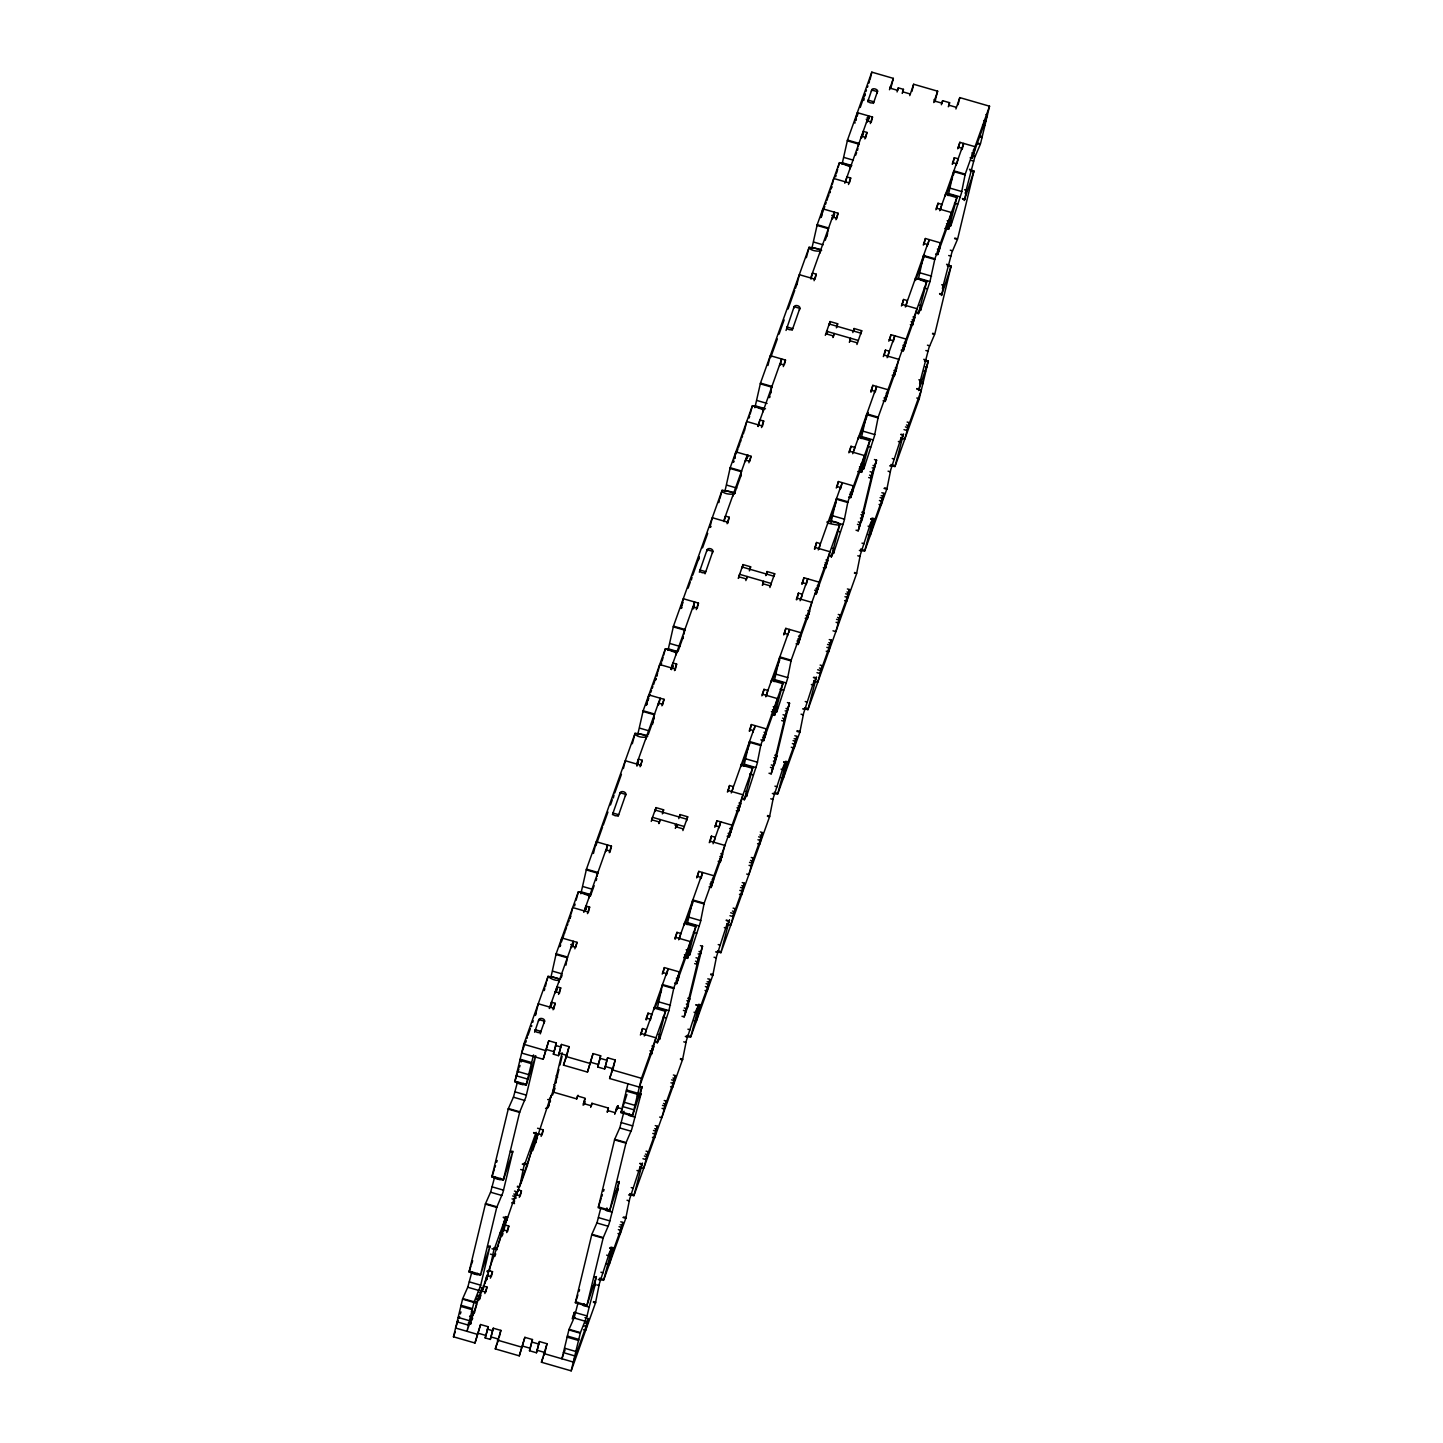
<?xml version="1.0" encoding="UTF-8"?>
<svg xmlns="http://www.w3.org/2000/svg" width="1443" height="1443" viewBox="0 0 1443 1443"><rect width="100%" height="100%" fill="white"/><g stroke="black" fill="none" stroke-linecap="round" stroke-linejoin="round"><path stroke-width="1.5" d="M531.313 1063.87L533.549 1054.923M781.042 769.155L783.17 769.768L783.964 764.97L773.322 797.817L769.534 816.864L720.887 952.723L729.455 920.021M831.258 557.034L839.592 525.27C839.573 518.578 811.219 521.59 839.592 525.27M462.662 1298.736L453.463 1336.795L474.981 1343.018L480.573 1324.53L488.167 1326.73L487.103 1331.113M580.375 1332.791L571.175 1370.85L541.432 1362.246L547.023 1343.74L539.429 1341.557L536.453 1352.758L529.491 1350.738L532.467 1339.537L524.873 1337.336L519.282 1355.843L495.292 1348.898L500.883 1330.392L493.29 1328.209L490.313 1339.411L485.191 1337.932L488.167 1326.73M627.976 1083.801L621.049 1112.643L622.42 1108.386M978.354 143.254L980.482 143.867L989.537 106.205L959.793 97.601L955.915 108.965M982.196 136.652L979.923 135.931M606.655 1255.121L609.144 1255.843L609.992 1251.063L599.404 1283.494L595.508 1302.867L571.175 1370.85M694.029 1012.192L696.157 1012.806L697.005 1008.044L686.417 1040.475L682.665 1059.198L680.537 1058.549M487.211 1270.814L489.321 1271.517L489.935 1268.307M490.151 1267.261L493.65 1250.828L505.826 1216.918M550.883 977.47L556.15 953.787L578.372 891.72L589.754 895.021L589.015 897.853M527.795 1164.05L536.147 1132.304L523.719 1166.954L519.642 1186.813L517.496 1186.2M565.981 965.114L566.377 963.022M566.576 961.994L567.55 957.07L556.15 953.787M580.862 893.776L586.453 869.155L635.082 733.315C662.445 736.489 636.381 740.331 635.082 733.315M596.266 880.501L596.681 878.408M597.077 876.316L597.835 872.456L586.453 869.155M637.572 735.353L643.163 710.75L665.385 648.701L676.785 651.983L676.027 654.833M652.597 724.17L652.994 722.095M653.589 718.957L654.563 714.051L643.163 710.75M668.037 650.288L673.466 626.136L722.113 490.277C750.126 493.885 722.51 496.879 722.113 490.277M683.098 638.509L683.297 637.463M683.892 634.343L684.866 629.437L673.466 626.136M724.909 491.414L730.194 467.73L752.398 405.663L763.798 408.964L763.058 411.796M740.403 476.966L741.576 471.013L730.194 467.73M754.887 407.72L760.479 383.098L809.126 247.258C836.092 250.92 810.695 253.734 809.126 247.258M769.714 397.565L769.913 396.518M770.508 393.398L771.879 386.399L760.479 383.098M673.863 987.824L668.921 1010.623L657.539 1007.322L662.481 984.541L673.863 987.824L696.085 925.775L684.685 922.474L683.946 925.324M622.943 1217.477L625.793 1218.307L629.689 1198.88L640.277 1166.449L639.447 1171.211L636.958 1170.489M811.778 248.845L817.207 224.693L839.429 162.644L850.811 165.927L850.071 168.777M687.121 924.674L692.766 899.927L704.166 903.21L752.813 767.369L741.413 764.068L740.674 766.9M827.019 236.021L827.633 232.9M827.831 231.854L828.589 227.994L817.207 224.693M842.063 164.231L847.492 140.079L871.825 72.15L893.343 78.373L890.746 88.51M687.68 949.476L690.512 950.306L689.718 955.104L700.378 922.257L704.166 903.21M857.521 150.361L857.918 148.286M858.332 146.194L858.892 143.362L847.492 140.079M743.848 766.269L749.494 741.504L760.876 744.804L783.098 682.737L771.716 679.455L770.959 682.286M686.327 1036.092L690.602 1037.337L712.806 975.27L716.612 956.24L727.254 923.376L726.46 928.192L724.314 927.578M745.111 791.269L747.24 791.9L746.446 796.698L757.088 763.852L760.876 744.804M774.133 681.655L779.797 656.89L791.179 660.191L839.826 524.332M774.332 706.349L777.543 707.268L776.749 712.084L787.391 679.238L791.179 660.191M830.861 523.232L836.507 498.484L847.907 501.767L870.129 439.718L858.729 436.417L857.99 439.267M774.043 793.271L777.615 794.299L799.837 732.25L803.625 713.203L814.267 680.356L813.473 685.154L811.345 684.541M831.763 548.142L834.252 548.863L833.459 553.661L844.119 520.815L847.907 501.767M861.164 438.618L866.81 413.852L878.192 417.153L926.839 281.313L915.439 278.012L926.604 282.251L918.253 313.979L921.265 305.826L919.137 305.213M862.066 463.528L864.555 464.249L863.762 469.047L874.404 436.201L878.192 417.153M854.581 572.492L856.691 573.178L860.443 554.401L870.995 521.933L870.201 526.749L868.055 526.136M934.92 258.748L929.977 281.529L918.578 278.228L923.52 255.447L934.92 258.748L957.142 196.681L945.742 193.398L945.003 196.23M884.884 487.86L886.994 488.564L890.746 469.787L901.28 437.319L900.486 442.135L898.358 441.504M948.177 195.599L953.823 170.833L965.223 174.134L989.537 106.205M948.718 220.4L951.568 221.212L950.775 226.028L961.417 193.164L965.223 174.134M625.955 1217.603L623.827 1216.954M712.968 974.584L710.84 973.917M682.665 1059.27L633.874 1195.742L629.599 1194.515M856.691 573.214L854.418 573.214M886.994 488.6L864.628 551.28L861.074 550.252M548.069 976.334C555.753 983.567 569.66 979.635 548.069 976.334L523.755 1044.263L514.7 1081.925L526.1 1085.226L535.75 1055.735L525.865 1097.131L519.787 1111.813L508.405 1108.513L513.51 1096.969L517.568 1081.709M474.044 1302.037L466.973 1331.312L473.466 1312.192L471.338 1311.579M471.915 1271.77L467.839 1287.012L462.734 1298.556L474.134 1301.857L480.573 1285.749L490.097 1245.796L480.447 1275.233L496.735 1207.412L502.922 1192.549L512.896 1151.225L503.264 1180.248L491.865 1176.947L508.333 1108.693M499.007 1242.964L505.844 1216.918M568.975 1329.508L561.904 1358.783L563.491 1354.328M653.661 1009.938L654.382 1007.16L665.782 1010.389L641.468 1078.318L632.413 1115.98L621.031 1112.679M591.937 1286.074L594.065 1286.687L596.41 1276.532L586.76 1306.023L575.36 1302.74L591.81 1234.468M614.772 1191.052L616.901 1191.665L619.263 1181.528M637.247 1095.922L639.736 1096.644L642.063 1086.489L632.683 1115.223L621.302 1111.868M665.782 1010.389L657.196 1043.073L660.227 1034.92L658.08 1034.306M660.227 1034.92L659.433 1039.718L668.921 1010.623M599.548 1278.191L603.787 1279.544L612.139 1247.672L609.144 1255.843M696.067 925.829L687.499 958.459L690.512 950.306M633.91 1195.634L642.442 1163.058L639.447 1171.211M752.813 767.369L744.227 800.053L747.24 791.9M687.265 1035.371L690.8 1036.525L699.17 1004.635L696.157 1012.806M783.098 682.792L774.512 715.421L777.543 707.268M774.296 792.333L777.813 793.488L786.182 761.615L783.17 769.768M870.111 439.772L861.525 472.402L864.555 464.249M804.346 708.657L807.918 709.685L816.485 676.983L813.473 685.154M921.265 305.826L920.472 310.642L929.977 281.529M860.587 549.098L864.826 550.468L873.195 518.578L870.201 526.749M957.142 196.681L948.556 229.365L951.568 221.212M890.89 464.484L895.129 465.836L903.498 433.964L900.486 442.135M941.666 284.776L943.812 285.389L941.467 295.526L951.135 266.053L947.564 265.007M964.501 189.755L966.648 190.368L964.285 200.505L973.953 171.014L970.399 169.985M891.359 465.62L894.931 466.666L919.245 398.737L928.3 361.075L924.729 360.047M625.811 1218.253L603.571 1280.356L599.314 1279.129M480.429 1275.269L469.047 1271.986L485.497 1203.715M460.299 1313.942L460.984 1311.94M525.486 1042.622L525.703 1041.702M527.092 1038.311L527.398 1037.03M496.951 1206.835L485.569 1203.534L490.674 1191.99L494.733 1176.748M532.683 1022.402L533.207 1020.742M535.443 1015.457L536.147 1012.535L535.245 1015.078M536.507 1011.074L538.257 1003.769L553.445 1008.152L555.176 1003.3L551.388 1002.2L550.072 1007.683M534.613 1032.214L538.87 1019.588A2.976 1.93 13.5 0 1 542.37 1018.596A2.976 1.93 13.5 0 1 544.57 1021.229L544.173 1022.889M538.473 1021.229L538.87 1019.588L544.57 1021.229L540.836 1031.655A2.273 1.479 13.5 0 1 539.826 1032.448L539.339 1032.557A3.463 2.255 13.5 0 1 536.002 1031.673L535.606 1031.348A2.273 1.479 13.5 0 1 535.137 1030.013M503.264 1180.248L519.714 1111.994M526.1 1085.226L531.349 1063.87M559.884 945.995L560.642 942.874M560.894 941.774L561.814 937.95L577.02 942.333L575.829 947.275M470.544 1324.187L471.176 1321.698M471.608 1319.804L473.466 1312.192M540.313 1033.855L540.945 1031.366L535.245 1029.707M474.549 1312.661L475.505 1308.639M475.595 1308.278L478.842 1297.203L476.695 1296.59M475.992 1299.512L478.138 1300.125L478.842 1297.203M570.057 918.542L570.761 915.602M571.121 914.14L572.709 907.557L587.896 911.958L589.628 907.088L585.84 906.006L584.523 911.489M478.138 1300.125L482.178 1287.896L480.032 1287.264M476.515 1298.772L479.365 1299.584L479.707 1298.123M480.068 1296.662L482.178 1287.896M549.296 1008.513L573.214 941.233L571.807 947.095M481.764 1291.99L486.976 1275.414L490.782 1276.514L492.514 1271.662L488.726 1270.562L487.265 1276.586M485.01 1283.657L485.533 1281.456M485.66 1280.915L486.976 1275.414M554.761 993.307L555.158 991.666L558.964 992.766L560.696 987.896L556.908 986.814L555.573 992.297M487.012 1277.686L487.085 1279.472M484.866 1293.559L487.012 1287.048L483.207 1285.947M553.048 1009.793L553.445 1008.152M485.822 1291.99L487.012 1287.048M553.733 1009.324L555.176 1003.3M490.386 1278.173L490.782 1276.514M558.567 994.407L558.964 992.766M474.981 1343.018L480.573 1324.53M523.16 1048.79L521.644 1053.047L543.163 1059.27L548.755 1040.764L556.349 1042.964L555.032 1048.448M491.323 1276.604L492.514 1271.662M559.379 993.397L560.696 987.896M501.839 1235.893L502.507 1233.152M502.904 1231.492L503.3 1229.851L507.088 1230.951L508.838 1226.099L503.138 1224.44M571.085 947.744L571.482 946.103L575.27 947.203L577.02 942.333M593.452 853.444L596.266 841.738L611.453 846.139L610.01 852.164M543.163 1059.27L548.755 1040.764M503.445 1231.582L507.485 1217.207L505.339 1216.593M504.635 1219.515L506.782 1220.129L507.485 1217.207M572.673 945.886L573.538 943.217M506.782 1220.129L516.612 1191.684L514.484 1191.07M506.691 1232.593L507.088 1230.951M514.502 1200.468L513.798 1203.39L514.52 1201.406M515.025 1198.267L516.612 1191.684M574.873 948.845L575.27 947.203M583.748 912.319L607.665 845.039L606.258 850.883M507.521 1231.582L508.838 1226.099M515.548 1198.538L515.8 1197.437L515.584 1198.448M516.197 1195.796L537.734 1133.657L541.54 1134.757L543.271 1129.887L537.572 1128.246M613.329 797.961L614.033 795.021M568.001 1051.027L569.065 1046.644L561.471 1044.443L558.495 1055.663L553.372 1054.166L556.349 1042.964M485.191 1337.932L486.976 1331.655M519.318 1197.365L521.446 1190.854L517.658 1189.754M553.372 1054.166L554.888 1049.007M587.499 913.599L587.896 911.958M520.256 1195.796L521.446 1190.854M588.311 912.589L589.628 907.088M623.394 768.542L625.27 760.732L640.458 765.133L642.207 760.263L638.401 759.162L636.832 765.746M612.445 814.664L620.093 792.766A2.976 1.93 13.5 0 1 623.592 791.756A2.976 1.93 13.5 0 1 625.793 794.408L625.396 796.049M536.02 1140.782L536.111 1142.567M536.417 1139.14L537.734 1133.657M605.519 851.55L605.916 849.891L609.722 850.991L611.453 846.139M537.842 1135.623L551.064 1095.49L548.25 1107.196A2.976 1.93 13.5 0 1 545.562 1108.35M619.696 794.408L620.093 792.766L625.793 794.408L618.145 816.305M558.495 1055.663L561.471 1044.443M490.313 1339.411L493.29 1328.209M541.143 1136.399L541.54 1134.757M609.325 852.651L609.722 850.991M542.081 1134.829L543.271 1129.887M562.103 1052.723L552.669 1091.936L576.731 1098.899L578.03 1095.237M646.374 705.158L647.258 701.496M647.438 700.757L648.845 694.913L664.033 699.314L663.365 702.056M555.808 1082.466L558.946 1069.389M559.992 1065.042L562.085 1056.33M648.033 700.649L648.466 698.827M655.825 678.354L655.338 680.356L655.825 679.274M599.729 1059.613L600.649 1055.789L593.055 1053.588L587.463 1072.077L563.473 1065.15L569.065 1046.644M656.908 676.244L657.25 674.765M657.954 671.843L658.802 668.38M659.018 667.46L659.722 664.538L674.909 668.921L676.641 664.069L672.853 662.968L671.392 669.011M499.296 1336.976L500.883 1330.392M566.901 1055.573L567.875 1051.586M640.061 766.774L640.458 765.133M640.89 765.746L641.413 763.563M641.684 762.463L642.207 760.263M680.934 608.459L683.279 598.719L698.466 603.102L697.943 605.302M658.098 704.707L658.495 703.066L662.283 704.166L664.033 699.314M658.657 704.797L660.227 698.214L636.67 764.032M691.341 580.032L692.045 577.11M661.886 705.807L662.283 704.166M670.761 669.299L694.678 602.002L693.271 607.864M662.716 704.797L663.113 703.138M698.592 559.776L699.296 556.854L692.784 575.09M674.512 670.58L674.909 668.921M675.198 670.093L675.991 666.81M676.244 665.71L676.641 664.069M699.332 572.186L707.106 549.729A2.976 1.93 13.5 0 1 710.605 548.737A2.976 1.93 13.5 0 1 712.806 551.37L712.409 553.03M709.956 527.453L712.283 517.712L727.47 522.095L729.22 517.243L725.414 516.143L724.097 521.626M692.532 608.513L692.929 606.872L696.735 607.972L698.466 603.102M706.709 551.37L707.106 549.729L712.806 551.37L705.032 573.827M693.596 608.856L694.299 605.916M576.731 1098.899L577.434 1095.958L585.028 1098.159L583.08 1105.176M696.338 609.613L696.735 607.972M697.294 608.044L697.691 606.403M733.405 462.121L733.747 460.66M734.271 458.459L735.19 454.617M735.335 454.076L735.858 451.875L751.045 456.277L749.855 461.219M587.463 1072.077L593.055 1053.588M734.92 458.171L735.227 456.89M519.282 1355.843L524.873 1337.336M744.444 431.006L745.328 427.362M745.508 426.623L746.734 421.5L761.922 425.901L763.672 421.031L759.866 419.931L758.278 426.515M651.262 821.41L652.507 817.333L684.144 826.478M655.086 811.453L656.006 807.611L663.6 809.812L663.203 811.453M727.092 523.737L727.47 522.095M727.777 523.268L728.03 522.168M728.174 521.626L729.22 517.243M614.141 1064.375L615.205 1059.992L607.611 1057.791L604.635 1069.01L597.673 1066.99L600.649 1055.789M529.491 1350.738L532.467 1339.537M597.673 1066.99L599.585 1060.172M767.965 365.44L770.309 355.681L785.497 360.083L784.433 364.466M745.111 461.688L745.508 460.046L749.314 461.129L751.045 456.277M745.851 461.02L747.258 455.176L723.683 520.995M590.674 1107.376L591.937 1103.3L608.405 1108.062L607.467 1111.886M658.856 823.61L660.118 819.534L659.198 823.376M591.287 1106.041L591.937 1103.3M662.337 813.888L663.6 809.812M662.806 813.112L663.077 812.012M748.917 462.788L749.314 461.129M757.773 426.262L781.691 358.982L780.284 364.826M604.635 1069.01L607.611 1057.791M536.453 1352.758L539.429 1341.557M761.525 427.543L761.922 425.901M762.337 426.515L762.607 425.432M762.734 424.873L763.672 421.031M786.038 330.465L794.119 306.71A2.976 1.93 13.5 0 1 797.618 305.7A2.976 1.93 13.5 0 1 799.819 308.351L799.422 309.992M796.969 284.433L799.314 274.675L814.501 279.076L816.233 274.206L812.445 273.106L810.984 279.148M779.563 365.494L779.96 363.834L783.747 364.935L785.497 360.083M793.722 308.351L794.119 306.71L799.819 308.351L792.171 330.249M651.965 1046.049L653.859 1046.59L639.357 1087.102L609.613 1078.498L615.205 1059.992M545.183 1351.424L547.023 1343.74M613.095 1068.776L614.015 1064.934M783.351 366.576L783.747 364.935M820.905 217.081L821.825 213.239M821.951 212.698L822.871 208.856L838.058 213.239L836.742 218.741M607.124 1112.12L608.405 1108.062M675.306 828.372L676.569 824.296L675.793 827.597M675.017 825.18L677.074 825.775L677.344 824.693M678.787 818.65L680.05 814.574L687.662 816.774L686.724 820.616M831.475 187.987L831.908 186.147M832.34 184.325L833.747 178.481L848.935 182.864L850.685 178.012L846.879 176.912L845.562 182.395M738.275 578.39L743.019 564.592L750.613 566.792L749.963 569.534M738.582 578.21L739.519 574.296L771.157 583.459L769.931 587.535M742.243 567.875L743.019 564.592M814.105 280.718L814.501 279.076M815.042 279.148L816.233 274.206M614.718 1114.321L617.568 1105.843M682.9 830.573L687.662 816.774M615.728 1111.218L616.666 1107.322L622.366 1108.964M616.937 1109.775L617.875 1105.879M617.496 1108.747L618.163 1106.005M855.032 122.168L854.941 123.142M855.392 120.707L857.322 112.662L872.51 117.045L871.319 121.988M832.124 218.651L832.521 217.009L836.327 218.109L838.058 213.239M856.42 118.759L855.915 120.4M745.869 580.591L747.131 576.515L746.482 579.256M832.683 218.723L834.27 212.157L810.695 277.976M833.639 217.153L834.595 214.123M860.244 107.431L863.906 97.132M749.35 570.869L750.613 566.792M863.924 100.252L863.654 98.232M865.079 94.643L864.628 96.104M619.245 1181.51L609.577 1211.002L598.196 1207.719L614.646 1139.447M835.93 219.751L836.327 218.109M572.204 1318.83L574.35 1312.318L587.048 1315.944L580.447 1332.611L569.065 1329.31L574.242 1317.513L578.066 1302.596M640.385 1035.064L642.514 1028.552L646.32 1029.653L645.003 1035.136M844.786 183.225L868.704 115.945L867.297 121.807M869.985 79.834L871.825 72.15M572.889 1318.343L574.35 1312.318M641.197 1034.036L642.514 1028.552M577.723 1303.426L577.976 1302.326M645.905 1019.678L648.033 1013.166L651.821 1014.267L650.504 1019.75M616.901 1191.665L618.271 1188.599L608.892 1224.458L603.282 1237.589L591.883 1234.288L597.077 1222.492L600.901 1207.557M639.736 1096.644L641.107 1093.56L631.727 1129.436L626.118 1142.567L614.718 1139.267L619.913 1127.47L624.043 1111.254M646.446 1019.75L648.033 1013.166M867.694 101.768L871.825 89.7A2.273 1.479 13.5 0 1 872.835 88.907L873.592 88.781A3.463 2.255 13.5 0 1 876.875 89.845L877.218 90.169A2.273 1.479 13.5 0 1 877.524 91.342L877.055 93.11M848.538 184.506L848.935 182.864M644.227 1035.984L668.145 968.704L666.738 974.548M871.428 91.342L871.825 89.7M849.62 182.395L850.685 178.012M861.056 137.843L861.453 136.201L865.259 137.301L866.99 132.449L863.203 131.349L861.615 137.933M649.693 1020.778L650.09 1019.119L646.284 1018.036M866.576 122.457L866.972 120.815L870.76 121.915L872.51 117.045M662.211 974.097L664.357 967.604L679.545 971.987L676.731 983.693L674.584 983.08M663.022 973.087L664.357 967.604M594.065 1286.687L595.436 1283.621L589.159 1307.16L583.459 1305.518L583.766 1304.238M611.976 1212.138L606.294 1210.497L606.908 1207.935M634.812 1117.116L629.112 1115.475L629.437 1114.194M868.217 120.418L869.137 117.641M869.227 118.344L867.099 117.713M864.862 138.943L865.259 137.301M873.394 103.427L877.524 91.342M865.674 137.933L866.99 132.449M870.363 123.557L870.76 121.915M666.017 975.197L666.413 973.556L662.608 972.456M674.837 938.87L676.965 932.358L680.771 933.459L679.437 938.942M586.76 1306.023L603.21 1237.769M609.577 1211.002L626.046 1142.748M675.378 938.942L676.965 932.358M762.337 585.335L763.6 581.276L762.68 585.1M587.048 1315.944L589.159 1307.16M765.818 575.631L767.081 571.554L774.675 573.737L774.007 576.479M678.679 939.79L702.597 872.492L701.19 878.354M766.287 574.837L767.081 571.554M584.938 1317.621L588.491 1318.649L586.056 1326.424L583.91 1325.81M649.999 1053.967L651.424 1054.382L652.128 1051.442L649.981 1050.829M588.491 1318.649L585.678 1330.338L583.549 1329.725M651.424 1054.382L655.97 1037.806L640.782 1033.422M825.306 335.353L830.05 321.555L837.643 323.755L836.85 327.056M829.112 325.397L830.05 321.555M696.662 877.903L698.791 871.392L713.978 875.793L711.165 887.499L709.036 886.886M595.508 1302.921L593.362 1302.307M697.474 876.893L698.791 871.392M889.465 89.737L893.343 78.373M700.45 879.003L700.847 877.362L697.059 876.262M709.271 842.676L711.417 836.164L715.205 837.265L714.014 842.189M709.956 842.189L711.417 836.164M610.948 1247.131L613.798 1247.961L609.253 1264.519L606.403 1263.707M613.798 1247.961L613.095 1250.883L610.966 1250.269M676.731 983.693L679.166 975.901L677.741 975.504M714.79 827.272L716.918 820.76L732.106 825.162L729.292 836.868L727.164 836.255M715.602 826.262L716.918 820.76M832.9 337.554L834.162 333.477L833.369 336.778M836.381 327.832L837.643 323.755M713.076 843.758L720.724 821.861L719.66 826.262M620.797 1221.824L622.943 1222.437L620.49 1230.23L618.362 1229.616M683.729 957.557L685.858 958.17L686.561 955.248L684.433 954.635M622.943 1222.437L620.129 1234.144L617.983 1233.531M685.858 958.17L690.421 941.612L675.234 937.229M718.578 828.372L718.975 826.731L715.187 825.63M727.398 792.045L729.545 785.533L733.333 786.633L732.539 789.916M728.084 791.558L729.545 785.533M897.059 91.937L898.322 87.861L903.444 89.34L902.651 92.641M897.799 90.061L898.322 87.861M731.24 792.947L755.158 725.667L754.292 729.328M646.103 1151.153L648.25 1151.767L643.686 1168.325L641.558 1167.712M902.182 93.416L903.444 89.34M749.224 731.078L751.37 724.566L766.558 728.968L763.744 740.674L760.894 739.844M648.25 1151.767L647.546 1154.689L645.4 1154.075M711.165 887.499L713.618 879.707L712.193 879.292M749.783 731.15L751.37 724.566M655.248 1125.63L657.377 1126.243L654.942 1134.036L652.795 1133.422M718.163 861.363L720.31 861.976L721.013 859.054L719.588 858.639M657.377 1126.243L654.563 1137.95L652.434 1137.337M720.31 861.976L724.855 845.418L709.667 841.016M681.998 1016.269L684.144 1016.882L686.417 1008.603L684.271 1007.99M694.66 963.617L696.789 964.231L702.543 946.229L700.414 945.616M685.01 1014.447L699.061 955.951M753.03 732.178L753.426 730.537L749.62 729.436M761.85 695.833L763.978 689.339L767.784 690.421L767.117 693.163M687.608 1007.16L702.543 946.229M762.662 694.823L763.978 689.339M664.231 1100.522L666.377 1101.135L661.814 1117.694L659.685 1117.08M666.377 1101.135L665.674 1104.057L663.527 1103.444M729.292 836.868L731.745 829.076L729.599 828.462M849.35 342.316L850.612 338.239L849.819 341.522M852.831 332.593L854.094 328.517L861.687 330.718L860.894 334M909.775 95.617L913.653 84.253L937.643 91.198L934.884 101.786M765.692 696.753L789.61 629.473L788.906 632.395M853.571 330.718L854.094 328.517M673.376 1074.999L675.504 1075.612L673.069 1083.404L670.923 1082.791M736.291 810.732L738.437 811.345L739.141 808.423L736.994 807.809M766.323 696.464L766.991 693.722M911.94 91.378L912.734 88.095M912.86 87.536L913.653 84.253M675.504 1075.612L672.691 1087.319L670.562 1086.705M738.437 811.345L742.983 794.786L727.795 790.385M783.675 634.884L785.804 628.372L800.991 632.755L798.195 644.462L796.049 643.849M682.521 1059.902L680.375 1059.27M784.361 634.397L785.804 628.372M856.944 344.516L861.687 330.718M787.463 635.984L787.86 634.325L784.072 633.224M796.283 599.639L798.43 593.127L802.218 594.227L801.695 596.428M796.843 599.711L798.43 593.127M698.683 1004.31L700.811 1004.941L696.266 1021.5L694.137 1020.886M801.803 584.253L803.931 577.741L819.119 582.142L816.323 593.831L814.898 593.416M700.811 1004.941L700.108 1007.863L697.979 1007.232M763.744 740.674L766.179 732.882L764.05 732.268M802.488 583.766L803.931 577.741M800.089 600.739L807.737 578.841L806.547 583.766M707.81 978.805L709.956 979.418L707.503 987.192L705.374 986.579M771.464 714.736L772.889 715.151L773.574 712.229L771.446 711.597M800.901 599.711L801.568 596.969M709.956 979.418L707.142 991.125L705.014 990.493M772.889 715.151L777.434 698.592L762.247 694.191M805.609 585.353L805.988 583.694L802.2 582.593M814.429 549.007L816.558 542.496L820.346 543.596L819.029 549.08M814.97 549.08L816.558 542.496M818.253 549.927L842.189 482.647L840.782 488.492M733.134 908.116L735.263 908.729L730.717 925.288L727.867 924.476M735.263 908.729L734.559 911.651L732.431 911.038M798.195 644.462L800.631 636.688L798.502 636.056M836.255 488.041L838.383 481.547L853.571 485.93L850.757 497.637L848.628 497.023M837.066 487.031L838.383 481.547M742.261 882.593L744.408 883.224L741.955 890.998L739.826 890.385M805.194 618.326L807.322 618.939L808.026 616.017L805.897 615.403M744.408 883.224L741.594 894.913L739.447 894.299M807.322 618.939L811.868 602.38L796.68 597.997M769.011 773.232L771.157 773.863L773.43 765.566L771.302 764.952M781.673 720.58L783.802 721.193L789.555 703.192L787.427 702.579M772.023 771.428L786.074 712.914M840.042 489.141L840.439 487.5L836.651 486.399M848.863 452.813L851.009 446.302L854.797 447.402L854.003 450.685M774.638 764.141L788.69 705.627M849.548 452.326L851.009 446.302M771.157 773.863L776.911 755.843L774.765 755.23M785.154 710.858L787.283 711.471L789.555 703.192M933.765 102.561L937.643 91.198M751.262 857.485L753.39 858.098L748.845 874.656L746.698 874.043M753.39 858.098L752.687 861.02L750.558 860.407M816.323 593.831L818.758 586.056L817.333 585.642M852.705 453.715L876.622 386.435L875.396 391.558M760.389 831.962L762.535 832.593L760.082 840.367L757.954 839.754M823.322 567.694L825.45 568.326L826.154 565.385L824.729 564.971M762.535 832.593L759.721 844.281L757.575 843.668M825.45 568.326L830.014 551.749L814.808 547.366M870.688 391.847L872.835 385.335L888.022 389.736L885.208 401.443L883.062 400.811M871.247 391.919L872.835 385.335M941.359 104.744L942.622 100.685L949.584 102.687L948.791 105.988M941.972 103.427L942.622 100.685M874.494 392.947L874.891 391.306L871.085 390.205M883.314 356.601L885.443 350.108L889.249 351.208L888.455 354.491M884.126 355.591L885.443 350.108M785.695 761.291L787.842 761.904L783.278 778.462L781.15 777.849M787.842 761.904L787.138 764.826L784.289 764.014M850.757 497.637L853.21 489.844L851.785 489.43M888.816 341.215L890.962 334.704L906.15 339.105L903.336 350.811L901.19 350.18M889.646 340.187L890.962 334.704M887.102 357.702L894.75 335.804L894.101 338.546M794.84 735.768L796.969 736.381L794.534 744.173L792.387 743.56M857.755 471.5L859.902 472.114L860.605 469.191L859.18 468.777M887.788 357.233L888.185 355.591M796.969 736.381L794.155 748.087L791.305 747.258M859.902 472.114L864.447 455.555L849.26 451.154M948.322 106.764L949.584 102.687M892.622 342.316L893.019 340.674L889.213 339.574M901.442 305.97L903.571 299.477L907.376 300.577L905.915 306.601M893.433 341.288L893.957 339.105M902.254 304.96L903.571 299.477M905.284 306.89L929.202 239.61L928.679 241.811M820.147 665.079L822.276 665.71L817.73 682.268L815.584 681.655M923.267 245.021L925.396 238.51L940.583 242.911L937.77 254.599L935.641 253.986M822.276 665.71L821.572 668.632L819.444 668.019M885.208 401.443L887.643 393.65L886.218 393.236M923.953 244.552L925.396 238.51M958.08 104.726L958.874 101.443M959.126 100.343L959.793 97.601M829.274 639.574L831.421 640.187L828.967 647.979L826.839 647.348M892.207 375.306L894.335 375.92L895.039 372.997L893.614 372.583M831.421 640.187L828.607 651.893L826.226 651.208M894.335 375.92L898.899 359.361L883.711 354.96M856.042 530.212L858.17 530.826L860.443 522.546L858.314 521.933M868.686 477.543L870.814 478.174L876.586 460.173L874.44 459.541M859.036 528.391L873.105 469.895M927.055 246.122L927.452 244.462L923.664 243.38M935.876 209.776L938.022 203.265L941.81 204.365L940.493 209.848M927.975 244.733L928.498 242.532M861.651 521.103L875.703 462.59M936.705 208.748L938.022 203.265M858.17 530.826L863.924 512.824L861.796 512.211M872.167 467.839L874.296 468.452L876.586 460.173M838.275 614.447L840.403 615.079L835.858 631.637L833.008 630.807M840.403 615.079L839.7 618.001L837.571 617.388M903.336 350.811L905.771 343.019L904.346 342.604M939.718 210.696L963.635 143.416L962.228 149.26M847.402 588.942L849.548 589.556L847.095 597.348L844.967 596.717M910.335 324.675L912.463 325.288L913.166 322.366L911.038 321.753M849.548 589.556L846.734 601.262L844.588 600.631M912.463 325.288L917.026 308.73L901.839 304.329M952.2 164.213L954.328 157.702L958.134 158.802L957.611 161.003M952.885 163.744L954.328 157.702M957.701 148.809L959.848 142.316L975.035 146.699L972.221 158.405L970.093 157.792M958.531 147.799L959.848 142.316M955.987 165.314L956.384 163.654L952.596 162.572M956.943 163.744L957.467 161.544M961.507 149.91L961.904 148.268L958.098 147.168M872.005 518.055L874.855 518.867L870.291 535.443L868.163 534.812M874.855 518.867L874.151 521.807L872.005 521.176M937.77 254.599L940.223 246.825L938.798 246.41M881.853 492.73L883.982 493.362L881.547 501.136L879.418 500.523M944.786 228.463L946.915 229.094L947.618 226.154L946.193 225.757M883.982 493.362L881.186 505.05L879.04 504.437M946.915 229.094L951.46 212.518L936.273 208.135M886.85 489.213L884 488.401M907.16 422.059L909.288 422.673L904.743 439.231L902.615 438.618M909.288 422.673L908.585 425.595L906.457 424.982M972.221 158.405L974.656 150.613L973.249 150.216M918.848 379.798L920.977 380.411L918.632 390.548L928.3 361.075M920.977 380.411L919.606 383.477L928.985 347.619L934.595 334.487L932.467 333.874M943.812 285.389L942.441 288.456L951.821 252.579L957.43 239.466L954.581 238.636M966.648 190.368L965.277 193.434L974.656 157.558L980.266 144.444L977.416 143.615M932.683 333.297L934.83 333.91L951.135 266.053M954.815 238.059L957.647 238.889L973.953 171.014M578.354 891.774L589.52 895.959M665.367 648.755L676.551 652.867M752.398 405.717L763.581 409.83M839.429 162.644L850.576 166.865M720.887 952.723L717.333 951.695M547.871 977.164L546.825 981.078M752.164 406.601L750.144 414.195M808.892 248.196L806.348 257.684M839.177 163.582L838.167 167.37M820.273 251.479L819.768 253.391M654.166 1008.044L665.548 1011.327M741.179 765.006L752.561 768.307M634.09 1194.876L629.833 1193.577M858.495 437.355L869.876 440.656M945.508 194.336L956.907 197.619M544.282 990.565L544.805 988.671M545.31 986.778L546.32 982.972M574.585 905.951L575.09 904.058M576.1 900.252L578.138 892.658M556.691 990.078L557.196 988.166M558.73 982.467L559.235 980.573M585.984 909.252L586.489 907.358M497.997 1246.77L498.502 1244.876M632.323 743.74L634.848 734.253M661.092 664.826L661.597 662.932M662.103 661.02L663.131 657.232M663.636 655.338L665.151 649.639M645.742 739.447L646.248 737.553M672.492 668.127L672.997 666.215M718.83 502.615L719.336 500.721M719.841 498.827L721.879 491.215M749.133 418.001L749.639 416.107M732.755 496.41L733.26 494.516M835.641 176.876L836.146 174.964M836.651 173.07L837.661 169.264M827.687 523.881L828.192 521.969M914.7 280.844L915.205 278.95M526.37 1084.415L514.953 1081.222L517.225 1074.169M517.784 1072.42L518.903 1068.956M519.48 1067.207L520.039 1065.475M521.157 1062.012L521.717 1060.262M491.901 1176.857L494.39 1169.191M494.949 1167.459L495.526 1165.71M496.645 1162.246L497.204 1160.497M469.047 1271.932L470.995 1265.944M471.554 1264.212L472.691 1260.731M622.997 1106.655L624.116 1103.192M624.675 1101.442L626.911 1094.497M609.866 1210.19L598.43 1206.997L601.28 1198.213M601.839 1196.463L602.398 1194.732M603.517 1191.251L604.094 1189.519M575.378 1302.686L577.885 1294.966M579.004 1291.485L579.563 1289.753M503.517 1179.49L492.153 1176.135M587.012 1305.266L575.649 1301.911M606.89 1208.765L606.294 1210.497M584.054 1303.805L583.459 1305.518M523.268 1083.368L522.799 1084.721L517.099 1083.062M500.432 1178.39L499.963 1179.743L494.264 1178.083M477.597 1273.411L477.128 1274.764L471.446 1273.105M523.412 1048.087L524.44 1045.255M525.27 1042.91L526.172 1040.385M527.994 1035.316L530.339 1028.733M559.722 946.716L560.389 944.822M561.453 941.864L562.157 939.916M562.427 939.122L563.798 935.335M564.231 934.108L565.151 931.529M565.62 930.23L566.504 927.723M567.189 925.829L567.929 923.791M568.56 922.041L569.227 920.129M569.913 918.235L570.598 916.341M595.905 845.652L602.561 827.073M603.228 825.198L607.936 812.048M610.479 804.96L612.283 799.891M614.772 792.965L621.428 774.368M646.735 703.697L647.42 701.785M648.087 699.891L648.773 697.997M649.404 696.247L650.126 694.191M650.811 692.297L651.496 690.403M652.164 688.491L652.867 686.561M653.535 684.704L654.473 682.052M654.888 680.898L655.862 678.174M656.926 675.216L657.611 673.304M682.99 602.434L681.168 607.485L682.124 607.756M688.095 588.167L690.313 581.98M702.525 547.871L707.701 533.405M734.433 458.766L735.1 456.854M736.183 453.86L736.651 452.579M737.157 451.172L738.04 448.701M738.509 447.366L739.862 443.578M740.349 442.243L741.233 439.772M741.9 437.878L742.586 435.984M743.271 434.072L743.939 432.178M770.67 357.539L777.326 338.943M779.076 334.073L784.144 319.913M788.058 308.964L794.714 290.386M795.382 288.51L797.203 283.459M820.76 217.622L822.131 213.835M822.51 212.77L823.484 210.029M824.115 208.243L824.837 206.241M825.504 204.383L826.208 202.435M826.875 200.541L827.597 198.575M828.048 197.276L828.985 194.697M829.599 192.947L830.284 191.053M830.97 189.141L831.637 187.247M857.016 116.36L857.936 113.835M864.267 96.122L865.187 93.579M865.908 91.558L866.413 90.133M867.423 87.301L867.928 85.895M868.957 83.045L869.462 81.638M531.457 1026.604L531.782 1025.684M560.317 945.995L560.642 945.093M646.68 704.797L647.222 703.264M733.477 462.373L733.802 461.453M821.265 217.208L821.807 215.692M830.068 192.604L830.392 191.703M863.203 100.054L863.635 98.845M550.937 1006.366L551.875 1003.733M556.619 990.493L557.521 987.95M561.165 977.777L562.085 975.234M585.209 910.623L586.706 906.457M590.421 896.067L594.137 885.677M637.048 765.872L638.528 761.706M648.196 734.703L654.148 718.073M671.482 669.66L672.979 665.512M678.174 650.973L683.387 636.417M734.469 493.74L741.161 475.054M747.113 458.441L748.268 455.212M768.921 397.546L771.157 391.324M825.216 240.332L827.434 234.091M855.699 155.159L856.619 152.615M862.499 136.165L863.455 133.532M458.297 1320.435L455.573 1328.029L477.092 1334.252M459.127 1318.108L459.632 1316.683M453.463 1336.795L455.285 1331.745M488.726 1270.562L503.3 1229.851M554.888 1085.749L550.36 1098.412A2.976 1.93 13.5 0 1 547.673 1099.566M555.789 1083.224L556.24 1081.961M471.139 1322.546L470.634 1323.952L468.163 1323.177M472.077 1319.948L472.691 1318.199M479.365 1299.584L480.862 1295.363M482.99 1289.465L484.163 1286.164M486.147 1280.608L488.437 1274.241M494.805 1256.438L495.725 1253.895M502.218 1235.749L502.922 1233.765L500.072 1232.953M516.991 1194.479L517.352 1193.487M518.055 1191.503L518.759 1189.537M520.743 1183.981L527.453 1165.295M532.647 1150.738L537.373 1137.571L535.479 1137.012M548.25 1107.196L549.152 1104.653M550.054 1102.127L550.505 1100.865M552.597 1095.039L555.05 1088.202M563.473 1065.15L564.934 1061.038M565.422 1059.667L566.359 1057.088M656.006 807.611L651.659 819.768L659.253 821.969M826.568 334.127L827.669 331.096M679.184 817.009L680.05 814.574M677.074 825.775L677.452 824.711M495.292 1348.898L497.077 1343.884M497.582 1342.513L498.556 1339.789M585.1 1098.971L583.477 1103.534L591.071 1105.717M584.09 1104.707L585.173 1101.676M774.675 573.737L770.328 585.894L762.716 583.694M609.613 1078.498L611.074 1074.386M611.579 1073.015L612.553 1070.291M655.194 1007.773L661.561 989.97M685.353 923.538L693.542 900.685M741.648 766.323L749.819 743.452M772.366 680.501L779.815 659.722M829.4 521.212L836.092 502.507M859.379 437.482L868.307 412.536M915.674 280.249L924.602 255.321M946.987 192.785L952.452 177.525M953.372 174.982L954.274 172.438M541.432 1362.246L543.235 1357.232M543.722 1355.861L544.751 1352.975M831.366 556.836L834.252 548.863M696.789 964.231L697.654 961.796L695.526 961.182M783.802 721.193L784.667 718.776L782.539 718.145M870.814 478.174L871.698 475.739L869.552 475.126M776.911 755.843L776.045 758.278L773.899 757.665M863.924 512.824L863.058 515.259L860.912 514.628M684.144 1016.882L688.491 1004.725L686.345 1004.112M564.285 1352.091L565.079 1349.872M726.46 928.192L729.491 920.093M807.918 709.685L856.547 573.845M816.089 677.867L813.942 677.254M890.151 86.833L891.233 87.157M934.036 99.531L935.533 99.964M986.002 114.556L987.427 114.971L972.925 155.483L971.969 155.213M889.862 88.095L897.456 90.296M902.578 91.775L910.172 93.975M934.162 100.902L941.756 103.102M948.718 105.123L956.312 107.323M983.801 120.527L985.948 121.14M871.716 90.007L877.416 91.649M982.575 124.91L984.703 125.523M979.833 137.085L981.961 137.698M866.215 119.246L868.343 119.859M971.824 152.922L973.971 153.553M973.105 155.141L975.252 155.754M971.536 160.498L973.664 161.111M969.425 169.264L971.554 169.895M970.129 170.815L973.682 171.843M847.33 140.819L858.729 144.102M953.661 171.573L965.042 174.856M844.137 157.503L853.39 160.191M950.45 188.257L961.85 191.558M842.55 162.861L851.821 165.548M948.881 193.615L960.28 196.915M962.391 198.521L964.537 199.134M962.571 199.026L964.7 199.639M954.454 203.283L957.665 204.203M947.221 220.689L949.35 221.302L938.473 251.677L937.535 251.407M946.518 223.611L948.646 224.224M945.941 227.182L948.791 228.012M946.824 227.886L948.953 228.499M831.763 215.44L833.892 216.071M950.27 250.162L952.416 250.775M937.373 249.134L939.519 249.747M948.7 255.519L950.847 256.132M817.045 225.433L828.426 228.715M923.358 256.187L934.757 259.487M946.59 264.285L948.736 264.917M947.293 265.837L950.847 266.865M813.834 242.117L823.087 244.805M920.147 272.871L931.547 276.172M812.265 247.474L821.518 250.162M924.151 287.897L927.362 288.816M939.573 293.542L941.702 294.156M939.736 294.047L941.864 294.661M915.656 311.796L918.488 312.626M916.521 312.5L918.668 313.131M913.022 316.955L914.916 317.496L904.039 347.871L902.615 347.474M912.066 319.805L914.213 320.418M927.452 345.184L929.581 345.797M925.865 350.541L928.011 351.154M829.148 323.99L860.786 333.135M902.939 345.328L905.068 345.941M826.532 331.277L858.17 340.422M923.754 359.325L925.901 359.938M924.458 360.858L928.011 361.886M825.685 333.712L833.278 335.912M849.747 340.674L857.34 342.857M925.396 366.829L926.821 367.243M924.151 371.212L925.576 371.609M895.363 367.712L896.788 368.127L885.912 398.502L884 397.961M893.938 370.436L896.085 371.049M920.075 381.818L922.925 382.648M919.985 382.954L922.835 383.784M916.738 388.564L921.356 389.953L906.853 430.465L904.003 429.635M916.9 389.069L919.029 389.682M916.774 398.015L919.245 398.737M885.515 396.158L886.94 396.572M760.317 383.838L771.716 387.139M866.648 414.592L878.029 417.893M905.428 426.912L907.557 427.543M900.973 434.217L903.102 434.83M901.135 434.722L903.264 435.335M757.106 400.541L767.081 403.427M863.437 431.295L874.837 434.596M755.537 405.898L765.511 408.784M861.868 436.652L873.249 439.935M867.802 446.41L870.652 447.24M892.261 458.531L894.407 459.145M889.664 465.818L891.792 466.432M873.033 465.404L875.179 466.017M888.076 471.176L890.223 471.789M860.912 463.924L862.337 464.339L851.46 494.715L849.566 494.155M859.505 466.63L861.633 467.261M870.093 471.699L872.221 472.312M859.631 470.418L861.778 471.049M859.812 470.923L861.94 471.536M881.15 495.671L883.278 496.284L872.402 526.659L870.508 526.118M880.104 497.601L882.25 498.214M850.36 492.153L852.506 492.766M730.014 468.452L741.413 471.753M836.345 499.206L847.744 502.507M870.67 518.831L872.799 519.462M870.832 519.336L872.979 519.949M860.389 518.055L862.517 518.668M870.977 523.124L873.105 523.737M726.821 485.155L736.778 488.041M833.134 515.909L844.534 519.209M857.449 524.35L859.577 524.981M725.252 490.512L735.209 493.398M831.565 521.266L842.965 524.567M837.499 531.024L840.349 531.854M861.976 543.145L864.104 543.758M859.361 550.432L861.489 551.046M857.791 555.789L859.92 556.403M829.346 555.032L831.475 555.663M829.509 555.537L831.637 556.15M710.172 526.479L711.128 526.749M825.991 559.974L827.903 560.533L817.027 590.909L814.646 590.223M825.053 562.842L827.2 563.455M846.951 591.937L848.845 592.478L837.968 622.853L836.074 622.312M845.67 593.794L847.799 594.408M742.135 567.009L773.773 576.172M815.926 588.365L818.055 588.978M738.672 576.749L746.265 578.932M807.864 610.605L809.776 611.165L798.899 641.54L796.987 640.999M836.525 619.318L838.672 619.931M807.647 613.672L809.072 614.087M828.823 642.568L830.717 643.109L819.84 673.484L816.991 672.672M827.542 644.426L829.671 645.039M797.799 638.978L799.927 639.61M673.304 626.875L684.685 630.158M779.617 657.629L791.017 660.912M817.694 669.75L820.544 670.562M813.401 677.543L816.251 678.354M670.093 643.56L680.068 646.446M776.424 674.314L787.806 677.615M668.524 648.917L677.777 651.605M774.855 679.671L786.237 682.972M771.482 680.393L782.864 683.693M780.068 689.231L783.621 690.259M805.248 701.551L807.377 702.164M804.581 707.719L808.152 708.747M802.633 708.838L804.779 709.469M786.02 708.423L788.149 709.054M801.063 714.195L803.21 714.826M773.195 706.745L775.324 707.359L764.447 737.734L762.553 737.193M772.492 709.667L774.62 710.281M783.08 714.736L785.208 715.349M772.618 713.455L774.765 714.069M772.781 713.942L774.927 714.574M797.149 730.681L799.999 731.511M796.987 731.421L799.837 732.25M794.137 738.69L796.265 739.303L785.389 769.696L782.539 768.866M793.091 740.62L795.237 741.251M763.347 735.19L765.475 735.804M643.001 711.489L654.4 714.79M749.332 742.243L760.714 745.544M783.657 761.868L785.786 762.481M783.82 762.355L785.948 762.986M773.376 761.092L775.504 761.706M783.964 766.143L786.092 766.756M639.79 728.174L649.061 730.861M746.121 758.946L757.521 762.229M770.418 767.387L772.564 768.001M638.221 733.531L647.474 736.219M744.552 764.285L755.934 767.586M749.765 773.845L753.336 774.873M774.945 786.164L777.092 786.796M772.348 793.47L774.476 794.083M770.76 798.809L772.907 799.44M742.333 798.069L744.462 798.682M742.496 798.556L744.624 799.188M738.978 803.011L740.872 803.553L729.996 833.946L728.102 833.387M738.04 805.861L740.169 806.493M767.568 815.511L769.696 816.125M767.405 816.251L769.534 816.864M759.92 834.956L761.832 835.515L750.955 865.89L749.043 865.331M758.657 836.832L760.786 837.445M655.104 810.046L686.76 819.191M729.617 831.583L731.042 831.998M675.703 826.731L683.297 828.931M720.851 853.643L722.745 854.184L711.868 884.577L709.974 884.018M749.512 862.355L751.659 862.968M719.913 856.493L722.041 857.124M741.792 885.587L743.704 886.146L732.828 916.521L729.978 915.692M740.53 887.463L742.658 888.076M710.768 882.016L712.914 882.629M586.291 869.895L597.673 873.195M692.604 900.648L704.004 903.949M730.681 912.77L733.513 913.599M726.226 920.075L729.076 920.905M726.388 920.562L729.238 921.392M583.08 886.597L592.333 889.267M689.393 917.351L700.793 920.652M581.511 891.954L590.764 894.624M687.824 922.708L699.224 926.009M684.451 923.412L695.851 926.713M693.398 932.358L696.608 933.296M718.235 944.588L720.364 945.201M717.568 950.757L721.121 951.785M715.62 951.875L717.748 952.488M699.007 951.46L701.136 952.073L700.27 954.508L698.141 953.895M714.051 957.232L716.179 957.845M686.165 949.765L688.311 950.396L677.434 980.771L676.478 980.5M686.183 952.903L687.608 953.318M696.049 957.755L698.196 958.368M684.902 956.276L687.734 957.106M684.343 956.565L687.914 957.593M710.678 974.656L712.806 975.27M707.124 981.727L709.253 982.34L698.376 1012.715L696.482 1012.174M570.706 944.534L572.853 945.147M706.078 983.657L708.206 984.27M676.334 978.21L678.463 978.841M555.988 954.508L567.388 957.809M662.319 985.28L673.701 988.563M687.752 998.267L689.898 998.881L689.014 1001.316L686.886 1000.702M695.923 1004.689L698.773 1005.518M696.085 1005.194L698.935 1006.005M696.933 1009.18L699.079 1009.793M552.777 971.211L562.03 973.881M659.108 1001.965L670.49 1005.266M683.405 1010.407L685.533 1011.038M551.208 976.568L560.461 979.238M663.113 1016.99L666.305 1017.91M687.932 1029.202L690.079 1029.815M685.317 1036.489L687.463 1037.102M683.748 1041.846L685.894 1042.459M654.599 1040.89L657.449 1041.72M655.483 1041.593L657.611 1042.207M651.731 1049.097L653.156 1049.512M672.907 1077.993L674.801 1078.534L663.924 1108.927L662.03 1108.368M555.483 1045.399L560.587 1046.878M599.783 1058.206L606.745 1060.226M671.626 1079.851L673.773 1080.482M546.644 1049.548L554.238 1051.749M559.361 1053.228L566.955 1055.428M590.945 1062.355L598.538 1064.555M605.501 1066.575L612.626 1068.632M523.755 1044.263L545.274 1050.486M565.584 1056.366L589.574 1063.311M611.724 1069.714L641.468 1078.318M532.503 1055.789L535.353 1056.619M638.834 1086.543L641.684 1087.373M639.718 1087.246L641.846 1087.86M520.165 1059.216L531.547 1062.517M626.478 1089.97L637.878 1093.271M520.075 1060.352L531.475 1063.653M626.406 1091.106L637.788 1094.407M662.499 1105.374L664.628 1105.987M517.424 1071.391L528.823 1074.674M623.755 1102.145L635.136 1105.428M516.179 1075.756L527.579 1079.057M622.51 1106.51L633.892 1109.811M607.521 1110.479L615.115 1112.679M654.779 1128.624L656.673 1129.166L645.797 1159.541L642.947 1158.729M653.499 1130.482L655.645 1131.114M514.989 1091.846L526.388 1095.129M621.32 1122.6L632.701 1125.901M513.419 1097.203L524.819 1100.486M619.75 1127.957L631.132 1131.24M508.17 1109.09L519.57 1112.391M614.502 1139.844L625.901 1143.145M644.372 1156.005L646.5 1156.619M533.585 1132.557L535.732 1133.17M639.916 1163.311L642.045 1163.924M533.766 1133.044L535.894 1133.675M640.079 1163.798L642.225 1164.429M510.389 1151.027L512.518 1151.64M616.702 1181.781L618.849 1182.394M510.551 1151.514L512.698 1152.127M616.882 1182.268L619.011 1182.881M631.222 1187.607L633.351 1188.238M524.224 1163.022L527.074 1163.852M523.286 1163.761L527.561 1164.988M522.276 1164.14L524.422 1164.772M628.607 1194.894L630.735 1195.525M520.707 1169.497L522.853 1170.129M627.038 1200.251L629.166 1200.883M517.334 1186.94L518.759 1187.355M492.153 1186.868L503.553 1190.168M598.484 1217.621L609.884 1220.922M513.78 1193.992L519.714 1195.706M620.093 1224.746L622.24 1225.378L611.363 1255.753L609.451 1255.194M512.734 1195.94L514.88 1196.554M619.065 1226.694L621.193 1227.308M490.584 1192.225L501.984 1195.507M596.915 1222.979L608.297 1226.279M512.031 1198.862L514.177 1199.476M511.67 1202.777L514.52 1203.588M485.353 1204.111L496.735 1207.412M591.666 1234.865L603.066 1238.166M503.3 1217.17L505.429 1217.784M609.613 1247.924L611.76 1248.538M503.463 1217.658L505.591 1218.289M609.794 1248.429L611.922 1249.043M503.607 1221.445L505.735 1222.077M609.92 1252.199L612.066 1252.831M600.919 1272.221L603.048 1272.852M493.939 1247.636L496.789 1248.466M487.554 1246.049L489.7 1246.662M593.885 1276.802L596.013 1277.416M487.716 1246.536L489.862 1247.149M594.047 1277.289L596.175 1277.903M494.408 1248.79L497.258 1249.602M491.991 1248.772L494.119 1249.385M598.304 1279.526L600.45 1280.139M490.404 1254.111L492.55 1254.743M596.735 1284.883L598.863 1285.497M593.524 1301.568L595.67 1302.181M487.049 1271.554L488.474 1271.968M469.318 1271.157L480.717 1274.458M469.336 1281.889L480.717 1285.19M479.563 1290.258L485.263 1291.918M572.6 1317.17L575.45 1318M585.894 1321.012L587.788 1321.572L573.286 1362.066L543.542 1353.462M467.748 1287.246L479.148 1290.547M574.08 1318L585.479 1321.301M478.3 1292.134L480.429 1292.748M584.613 1322.888L586.76 1323.502M477.597 1295.056L479.725 1295.67M474.242 1301.243L477.092 1302.073M462.518 1299.133L473.899 1302.434M568.831 1329.887L580.23 1333.188M461.038 1305.302L472.42 1308.603M567.352 1336.056L578.751 1339.357M460.948 1306.438L472.348 1309.739M567.279 1337.192L578.661 1340.493M472.15 1313.148L473.935 1313.671M469.588 1316.431L471.735 1317.044M469.606 1319.569L471.031 1319.984M458.297 1317.477L469.696 1320.778M564.628 1348.231L576.01 1351.532M487.301 1329.147L492.406 1330.626M531.601 1341.972L538.564 1343.974M457.052 1321.86L468.452 1325.143M563.383 1352.614L574.765 1355.897M478.463 1333.296L486.057 1335.496M491.179 1336.976L498.773 1339.176M522.763 1346.121L530.357 1348.321M537.319 1350.323L544.913 1352.524M497.402 1340.114L521.392 1347.059M473.935 1302.271A2.976 1.93 13.5 0 1 476.388 1304.995L472.655 1315.421A2.273 1.479 13.5 0 1 471.645 1316.214L471.158 1316.305A3.463 2.255 13.5 0 1 469.787 1316.232M472.601 1311.308A2.976 1.93 13.5 0 1 474.062 1312.427M554.058 1084.595A2.976 1.93 13.5 0 1 554.761 1085.046M556.168 1075.811A2.976 1.93 13.5 0 1 557.593 1077.236M873.791 101.768L868.091 100.126A2.976 1.93 13.5 0 0 870.291 102.778A2.976 1.93 13.5 0 0 873.791 101.768M792.568 328.607L786.868 326.948A2.976 1.93 13.5 0 0 789.068 329.599A2.976 1.93 13.5 0 0 792.568 328.607M705.555 571.626L699.855 569.985A2.976 1.93 13.5 0 0 702.056 572.637A2.976 1.93 13.5 0 0 705.555 571.626M618.542 814.664L612.842 813.004A2.976 1.93 13.5 0 0 615.043 815.656A2.976 1.93 13.5 0 0 618.542 814.664"/></g></svg>
